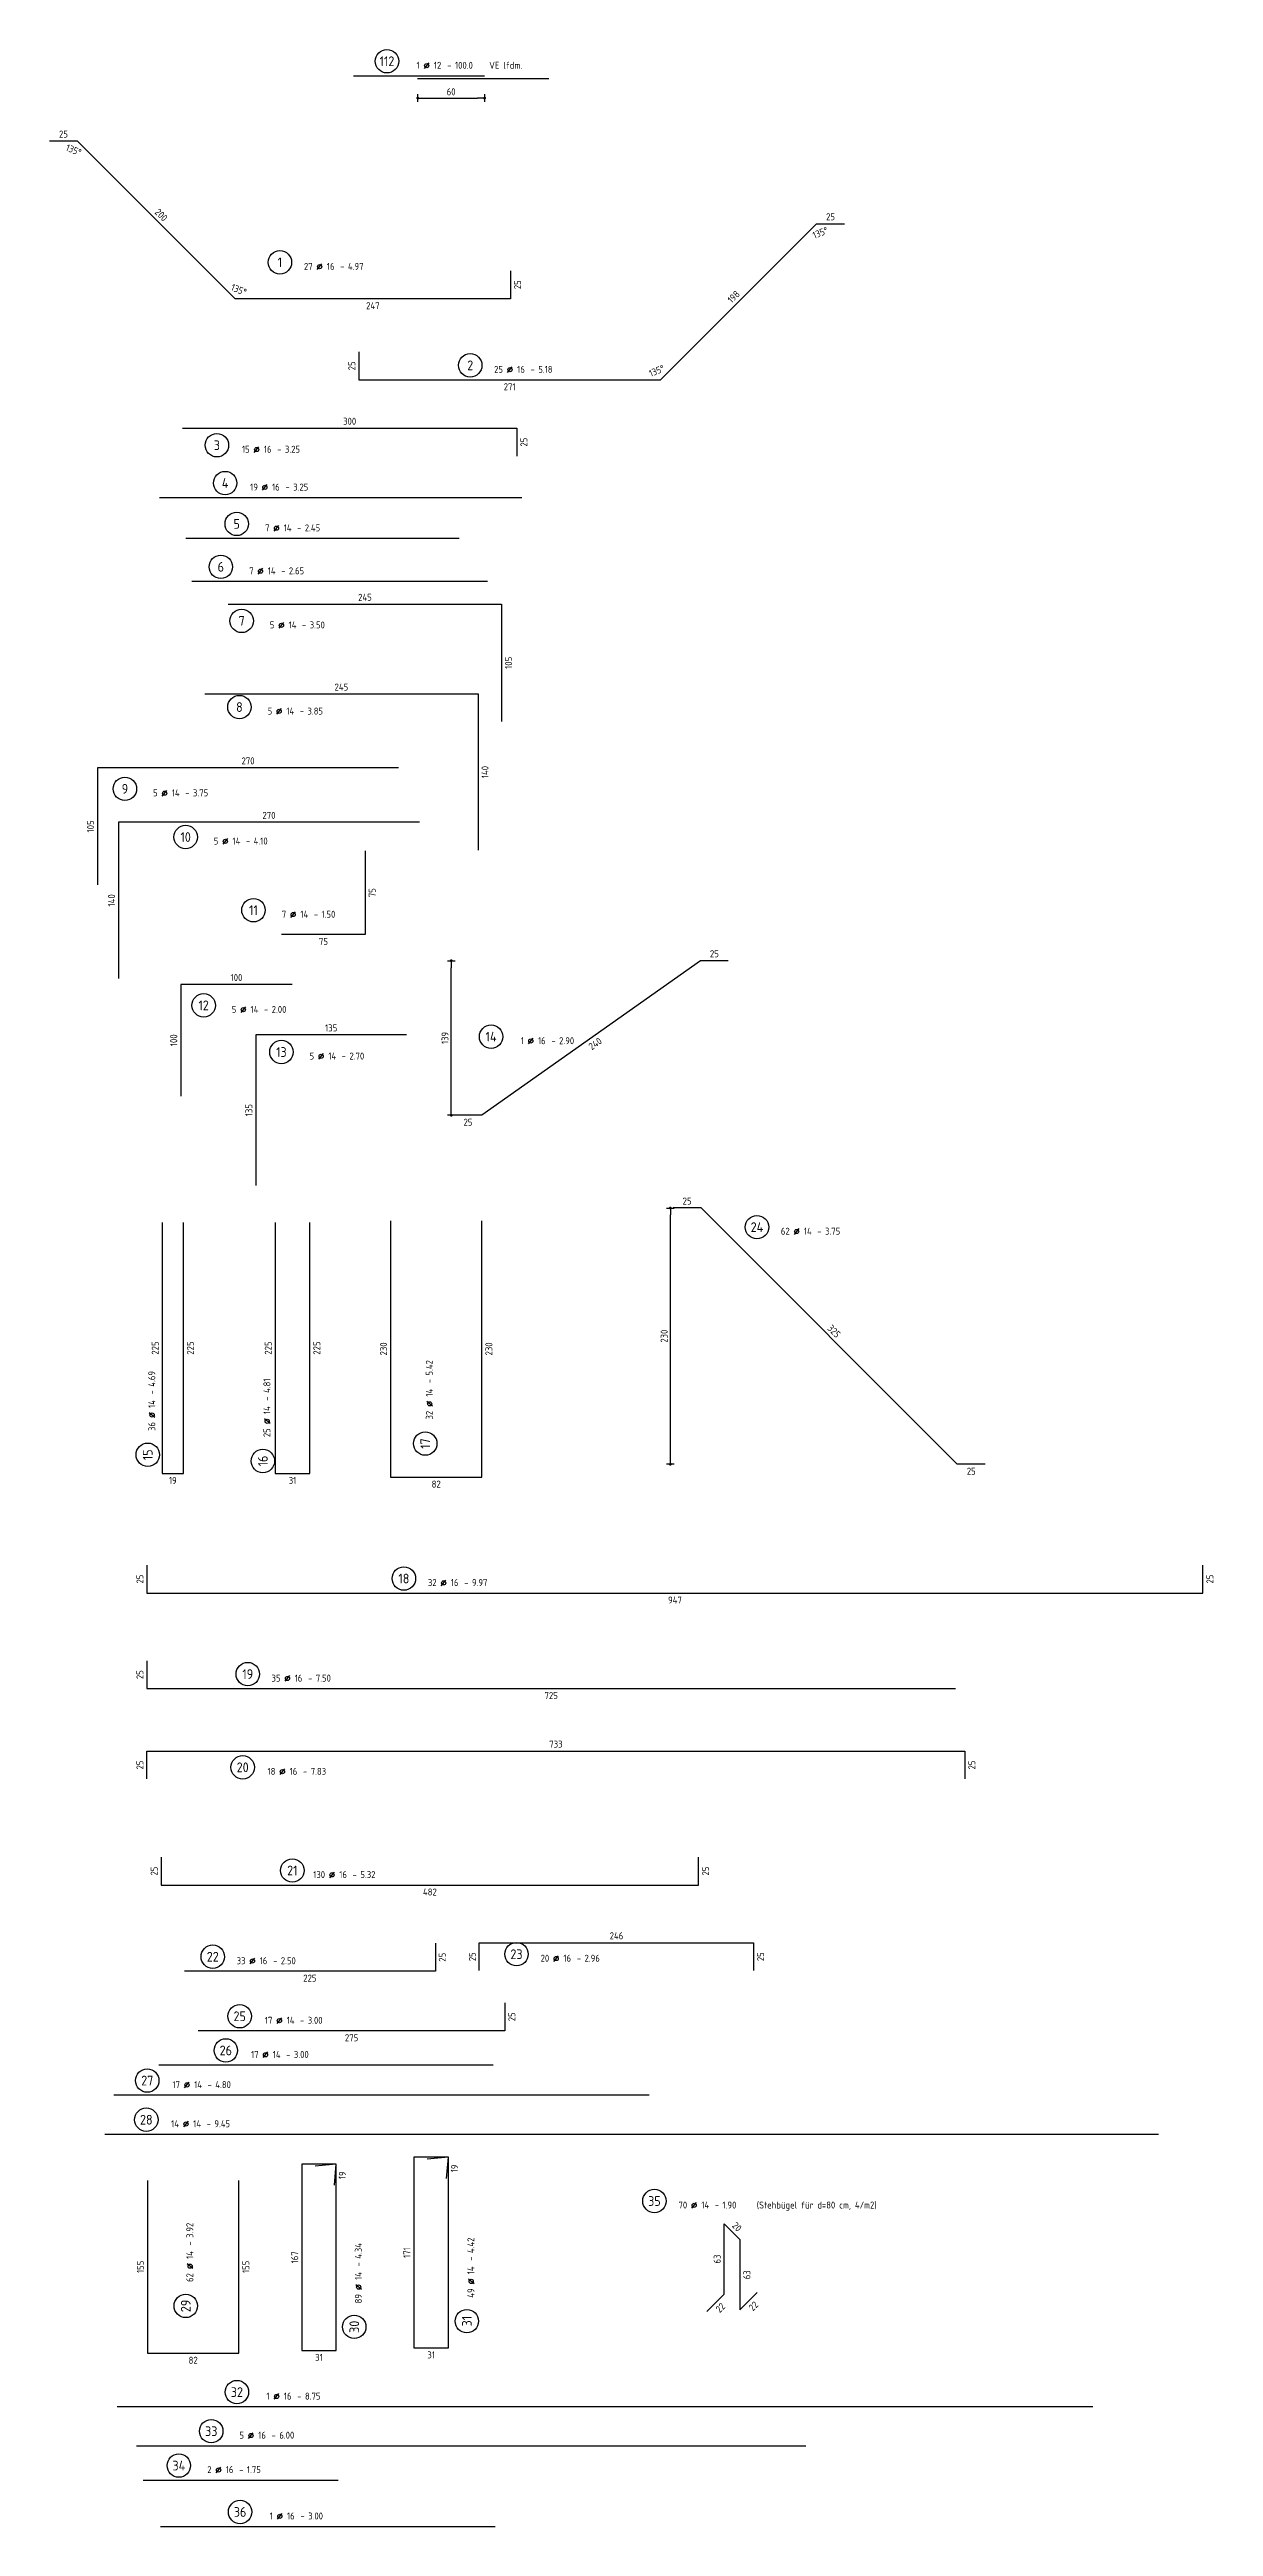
# Model space of a CAD drawing. Extents: x -13.2 to 53.1, y -36.8 to 21.9.
# Drawn here: x 39.73 to 50.17, y -0.35 to 21.86 of the extents above; entities that cross this region are included whole.
import ezdxf
from ezdxf.enums import TextEntityAlignment as Align

# ---------------------------------------------------------------- set-up
doc = ezdxf.new("R2010")
doc.units = 0
doc.header["$LTSCALE"] = 0.25
doc.linetypes.add('AUSGEZOGEN', pattern=[1000.01, 1000, 0.01])
doc.layers.add('MASSE', color=7, linetype='Continuous')
doc.layers.add('RND', color=7, linetype='Continuous')
doc.styles.add('txt', font='isocp.shx')
doc.dimstyles.new('DOT_I', dxfattribs={"dimscale": 0.25, "dimtxt": 0.25, "dimasz": 0.25, "dimexe": 0.1, "dimexo": 0.3, "dimgap": 0.1, "dimtad": 1, "dimdec": 3, "dimzin": 3, "dimtxsty": 'txt', "dimblk": 'DOT', "dimblk1": 'DOT', "dimblk2": 'DOT', "dimsah": 1, "dimcen": 0.1, "dimse1": 1, "dimse2": 1, "dimazin": 0, "dimtfac": 1, "dimtdec": 4, "dimtix": 1, "dimtmove": 2, "dimatfit": 3, "dimfxl": 0, "dimtvp": 1, "dimtolj": 1, "dimtzin": 0, "dimarcsym": 0})

# ---------------------------------------------------------------- blocks, each defined once
blk = doc.blocks.new('RND_AUSZ')
at = {"layer": 'RND', "color": 7, "linetype": 'Continuous'}
blk.add_line((1.341, 0.262), (1.509, 0.466), dxfattribs=at)
at = {"layer": 'RND', "color": 1, "linetype": 'Continuous'}
blk.add_circle((0, 0.52), 0.42, dxfattribs=at)
at = {"layer": 'RND', "color": 7, "linetype": 'Continuous'}
blk.add_circle((1.425, 0.364), 0.075, dxfattribs=at)
at = {"layer": 'RND', "color": 7, "linetype": 'Continuous', "style": 'txt'}
blk.add_text('-', height=0.25, dxfattribs=at).set_placement((2.163, 0.25))
for tag, p in [('WIEOFT', (-0.536, 0.25)), ('STK', (1.174, 0.25))]:
    blk.add_attdef(tag, text='', height=0.25, dxfattribs=at).set_placement(p, align=Align.RIGHT)
at = {"layer": 'RND', "color": 1, "linetype": 'Continuous', "style": 'txt'}
blk.add_attdef('POS', text='', height=0.35, dxfattribs=at).set_placement((0, 0.52), align=Align.MIDDLE)
at = {"layer": 'RND', "color": 7, "linetype": 'Continuous', "style": 'txt'}
for tag, p in [('DS', (1.683, 0.25)), ('LANG', (2.441, 0.25)), ('TEXT', (3.669, 0.25))]:
    blk.add_attdef(tag, p, '', height=0.25, dxfattribs=at)
blk = doc.blocks.new('*D17')
at = {"layer": 'Defpoints', "color": 0, "linetype": 'AUSGEZOGEN', "transparency": 16777216}
for p in [(40.687, 20.333), (41.394, 19.626), (41.429, 19.661), (42.629, 19.626)]:
    blk.add_point(p, dxfattribs=at)
at = {"layer": 'RND', "color": 0, "linetype": 'AUSGEZOGEN', "transparency": 16777216, "insert": (41.427, 19.706), "char_height": 0.0625, "attachment_point": 5, "rotation": 337.5, "style": 'txt'}
blk.add_mtext('\\A1;135°', dxfattribs=at)
blk = doc.blocks.new('DOT')
at = {"layer": 'MASSE', "color": 7, "linetype": 'Continuous'}
for p, q in [((0, 0), (-1, 0)), ((0, 0.54), (0, -0.54))]:
    blk.add_line(p, q, dxfattribs=at)
at = {"layer": 'MASSE', "color": 7, "linetype": 'Continuous', "const_width": 0.2}
blk.add_lwpolyline([(-0.1, 0, 1), (0.1, 0, 1)], format="xyb", close=True, dxfattribs=at)
blk = doc.blocks.new('*D18')
at = {"layer": 'Defpoints', "color": 0, "linetype": 'AUSGEZOGEN', "transparency": 16777216}
for p in [(39.855, 21.04), (39.944, 21.004), (39.98, 21.04), (40.687, 20.333)]:
    blk.add_point(p, dxfattribs=at)
at = {"layer": 'RND', "color": 0, "linetype": 'AUSGEZOGEN', "transparency": 16777216, "insert": (39.946, 20.959), "char_height": 0.0625, "attachment_point": 5, "rotation": 337.5, "style": 'txt'}
blk.add_mtext('\\A1;135°', dxfattribs=at)
blk = doc.blocks.new('*D19')
at = {"layer": 'Defpoints', "color": 0, "linetype": 'AUSGEZOGEN', "transparency": 16777216}
for p in [(45.908, 19.598), (43.856, 18.898), (45.208, 18.948), (45.208, 18.898)]:
    blk.add_point(p, dxfattribs=at)
at = {"layer": 'RND', "color": 0, "linetype": 'AUSGEZOGEN', "transparency": 16777216, "insert": (45.175, 18.979), "char_height": 0.0625, "attachment_point": 5, "rotation": 22.5, "style": 'txt'}
blk.add_mtext('\\A1;135°', dxfattribs=at)
blk = doc.blocks.new('*D20')
at = {"layer": 'Defpoints', "color": 0, "linetype": 'AUSGEZOGEN', "transparency": 16777216}
for p in [(46.608, 20.298), (46.608, 20.248), (46.733, 20.298), (45.908, 19.598)]:
    blk.add_point(p, dxfattribs=at)
at = {"layer": 'RND', "color": 0, "linetype": 'AUSGEZOGEN', "transparency": 16777216, "insert": (46.642, 20.217), "char_height": 0.0625, "attachment_point": 5, "rotation": 22.5, "style": 'txt'}
blk.add_mtext('\\A1;135°', dxfattribs=at)
blk = doc.blocks.new('*D21')
at = {"layer": 'Defpoints', "color": 0, "linetype": 'AUSGEZOGEN', "transparency": 16777216}
for p in [(43.332, 13.689), (43.332, 13.689), (43.332, 12.303)]:
    blk.add_point(p, dxfattribs=at)
at = {"layer": 'RND', "color": 0, "linetype": 'AUSGEZOGEN', "lineweight": -2, "transparency": 16777216}
blk.add_line((43.332, 12.366), (43.332, 13.626), dxfattribs=at)
at = {"layer": 'RND', "color": 0, "linetype": 'AUSGEZOGEN', "lineweight": -2, "transparency": 16777216, "xscale": 0.0625, "yscale": 0.0625, "zscale": 0.0625}
for p, rotation in [((43.332, 13.689), 90), ((43.332, 12.303), 270)]:
    blk.add_blockref('DOT', p, dxfattribs=dict(at, rotation=rotation))
at = {"layer": 'RND', "color": 0, "linetype": 'AUSGEZOGEN', "transparency": 16777216, "insert": (43.276, 12.996), "char_height": 0.0625, "attachment_point": 5, "rotation": 90, "style": 'txt'}
blk.add_mtext('\\A1;139', dxfattribs=at)
blk = doc.blocks.new('*D22')
at = {"layer": 'Defpoints', "color": 0, "linetype": 'AUSGEZOGEN', "transparency": 16777216}
for p in [(45.297, 11.471), (45.297, 11.471), (45.297, 9.173)]:
    blk.add_point(p, dxfattribs=at)
at = {"layer": 'RND', "color": 0, "linetype": 'AUSGEZOGEN', "lineweight": -2, "transparency": 16777216}
blk.add_line((45.297, 9.236), (45.297, 11.409), dxfattribs=at)
at = {"layer": 'RND', "color": 0, "linetype": 'AUSGEZOGEN', "lineweight": -2, "transparency": 16777216, "xscale": 0.0625, "yscale": 0.0625, "zscale": 0.0625}
for p, rotation in [((45.297, 11.471), 90), ((45.297, 9.173), 270)]:
    blk.add_blockref('DOT', p, dxfattribs=dict(at, rotation=rotation))
at = {"layer": 'RND', "color": 0, "linetype": 'AUSGEZOGEN', "transparency": 16777216, "insert": (45.241, 10.322), "char_height": 0.0625, "attachment_point": 5, "rotation": 90, "style": 'txt'}
blk.add_mtext('\\A1;230', dxfattribs=at)
blk = doc.blocks.new('*D23')
at = {"layer": 'Defpoints', "color": 0, "linetype": 'AUSGEZOGEN', "transparency": 16777216}
for p in [(43.031, 21.6), (43.631, 21.6), (43.631, 21.425)]:
    blk.add_point(p, dxfattribs=at)
at = {"layer": 'RND', "color": 0, "linetype": 'AUSGEZOGEN', "lineweight": -2, "transparency": 16777216}
blk.add_line((43.093, 21.425), (43.568, 21.425), dxfattribs=at)
at = {"layer": 'RND', "color": 0, "linetype": 'AUSGEZOGEN', "lineweight": -2, "transparency": 16777216, "xscale": 0.0625, "yscale": 0.0625, "zscale": 0.0625, "rotation": 180}
blk.add_blockref('DOT', (43.031, 21.425), dxfattribs=at)
at = {"layer": 'RND', "color": 0, "linetype": 'AUSGEZOGEN', "lineweight": -2, "transparency": 16777216, "xscale": 0.0625, "yscale": 0.0625, "zscale": 0.0625}
blk.add_blockref('DOT', (43.631, 21.425), dxfattribs=at)
at = {"layer": 'RND', "color": 0, "linetype": 'AUSGEZOGEN', "transparency": 16777216, "insert": (43.331, 21.481), "char_height": 0.0625, "attachment_point": 5, "style": 'txt'}
blk.add_mtext('\\A1;60', dxfattribs=at)

msp = doc.modelspace()

# ---------------------------------------------------------------- linework, layer by layer
at = {"layer": 'RND', "color": 1, "linetype": 'AUSGEZOGEN'}
for points in [[(42.4556, 21.6251), (43.6306, 21.6251)], [(43.0306, 21.6001), (44.2056, 21.6001)], [(43.8639, 19.8756), (43.8639, 19.6256), (41.3939, 19.6256), (39.9797, 21.0398), (39.7297, 21.0398)], [(42.5031, 19.1482), (42.5031, 18.8982), (45.2083, 18.8982), (46.6083, 20.2983), (46.8583, 20.2983)], [(40.921, 18.4642), (43.921, 18.4642), (43.921, 18.2142)], [(40.7151, 17.8425), (43.9651, 17.8425)], [(43.4022, 17.4763), (40.9522, 17.4763)], [(41.006, 17.0913), (43.656, 17.0913)], [(41.3328, 16.8853), (43.7836, 16.8853), (43.7836, 15.8353)], [(41.1212, 16.0808), (43.572, 16.0808), (43.572, 14.6808)], [(42.8597, 15.4181), (40.1597, 15.4181), (40.1597, 14.3681)], [(43.0476, 14.9299), (40.3476, 14.9299), (40.3476, 13.5299)], [(42.5611, 14.6739), (42.5611, 13.9239), (41.8111, 13.9239)], [(45.8167, 13.6888), (45.5667, 13.6888), (43.6071, 12.3032), (43.3571, 12.3032)], [(41.9059, 13.4756), (40.9059, 13.4756), (40.9059, 12.4756)], [(42.9301, 13.0234), (41.5801, 13.0234), (41.5801, 11.6734)], [(40.7402, 11.3402), (40.7402, 9.0902), (40.9302, 9.0902), (40.9302, 11.3402)], [(41.7537, 11.3402), (41.7537, 9.0902), (42.0637, 9.0902), (42.0637, 11.3402)], [(42.7869, 11.3576), (42.7869, 9.0576), (43.6069, 9.0576), (43.6069, 11.3576)], [(48.1202, 9.1733), (47.8702, 9.1733), (45.5721, 11.4714), (45.3221, 11.4714)], [(40.6031, 8.2683), (40.6031, 8.0183), (50.0731, 8.0183), (50.0731, 8.2683)], [(40.6031, 7.4113), (40.6031, 7.1613), (47.8531, 7.1613)], [(40.6031, 6.3513), (40.6031, 6.6013), (47.9381, 6.6013), (47.9381, 6.3513)], [(40.7305, 5.6499), (40.7305, 5.3999), (45.5505, 5.3999), (45.5505, 5.6499)], [(43.1893, 4.877), (43.1893, 4.627), (40.9393, 4.627)], [(43.5837, 4.6319), (43.5837, 4.8819), (46.0437, 4.8819), (46.0437, 4.6319)], [(43.8132, 4.3428), (43.8132, 4.0928), (41.0632, 4.0928)], [(40.7093, 3.7864), (43.7093, 3.7864)], [(45.1072, 3.5162), (40.3072, 3.5162)], [(40.2246, 3.1652), (49.6746, 3.1652)], [(42.2843, 2.7067), (42.3008, 2.896), (41.9908, 2.896), (41.9908, 1.226), (42.3008, 1.226), (42.3008, 2.896), (42.1115, 2.8795)], [(43.2902, 2.7688), (43.3067, 2.9581), (42.9967, 2.9581), (42.9967, 1.2481), (43.3067, 1.2481), (43.3067, 2.9581), (43.1174, 2.9415)], [(40.6075, 2.7504), (40.6075, 1.2004), (41.4275, 1.2004), (41.4275, 2.7504)], [(45.6235, 1.5756), (45.7791, 1.7311), (45.7791, 2.3611), (45.9205, 2.2197), (45.9205, 1.5897), (46.0761, 1.7453)], [(40.3356, 0.7225), (49.0856, 0.7225)], [(40.5104, 0.372), (46.5104, 0.372)], [(40.5687, 0.0634), (42.3187, 0.0634)], [(40.7246, -0.3525), (43.7246, -0.3525)]]:
    msp.add_lwpolyline(points, dxfattribs=at)

# ---------------------------------------------------------------- block references
at = {"layer": 'RND', "color": 7, "linetype": 'AUSGEZOGEN', "xscale": 0.25, "yscale": 0.25, "zscale": 0.25}
for p, values in [((42.7556, 21.6251), {'POS': '112', 'STK': '1', 'DS': '12', 'LANG': '100.0', 'TEXT': 'VE lfdm.'}), ((41.7954, 19.8217), {'POS': '1', 'STK': '27', 'DS': '16', 'LANG': '4.97'}), ((43.5021, 18.8982), {'POS': '2', 'STK': '25', 'DS': '16', 'LANG': '5.18'}), ((41.2304, 18.1818), {'POS': '3', 'STK': '15', 'DS': '16', 'LANG': '3.25'}), ((41.3044, 17.8425), {'POS': '4', 'STK': '19', 'DS': '16', 'LANG': '3.25'}), ((41.4081, 17.4763), {'POS': '5', 'STK': '7', 'DS': '14', 'LANG': '2.45'}), ((41.4324, 15.8337), {'POS': '8', 'STK': '5', 'DS': '14', 'LANG': '3.85'}), ((40.4056, 15.1001), {'POS': '9', 'STK': '5', 'DS': '14', 'LANG': '3.75'}), ((40.9501, 14.6681), {'POS': '10', 'STK': '5', 'DS': '14', 'LANG': '4.10'}), ((41.5583, 14.0118), {'POS': '11', 'STK': '7', 'DS': '14', 'LANG': '1.50'}), ((43.6892, 12.8776), {'POS': '14', 'STK': '1', 'DS': '16', 'LANG': '2.90'}), ((41.8088, 12.74), {'POS': '13', 'STK': '5', 'DS': '14', 'LANG': '2.70'}), ((46.0735, 11.1695), {'POS': '24', 'STK': '62', 'DS': '14', 'LANG': '3.75'}), ((41.5072, 7.1613), {'POS': '19', 'STK': '35', 'DS': '16', 'LANG': '7.50'}), ((41.4618, 6.3254), {'POS': '20', 'STK': '18', 'DS': '16', 'LANG': '7.83'}), ((41.1934, 4.627), {'POS': '22', 'STK': '33', 'DS': '16', 'LANG': '2.50'}), ((43.9171, 4.6495), {'POS': '23', 'STK': '20', 'DS': '16', 'LANG': '2.96'}), ((41.4349, 4.0928), {'POS': '25', 'STK': '17', 'DS': '14', 'LANG': '3.00'}), ((40.606, 3.5162), {'POS': '27', 'STK': '17', 'DS': '14', 'LANG': '4.80'}), ((45.1541, 2.4361), {'POS': '35', 'STK': '70', 'DS': '14', 'LANG': '1.90', 'TEXT': '(Stehbügel für d=80 cm, 4/m2)'}), ((41.4099, 0.7225), {'POS': '32', 'STK': '1', 'DS': '16', 'LANG': '8.75'})]:
    msp.add_blockref('RND_AUSZ', p, dxfattribs=at).add_auto_attribs(values)
at = {"layer": 'RND', "color": 102, "linetype": 'AUSGEZOGEN', "xscale": 0.25, "yscale": 0.25, "zscale": 0.25}
for p, values in [((41.2657, 17.0913), {'POS': '6', 'STK': '7', 'DS': '14', 'LANG': '2.65'}), ((41.4527, 16.6061), {'POS': '7', 'STK': '5', 'DS': '14', 'LANG': '3.50'}), ((41.1116, 13.1584), {'POS': '12', 'STK': '5', 'DS': '14', 'LANG': '2.00'}), ((41.3105, 3.7864), {'POS': '26', 'STK': '17', 'DS': '14', 'LANG': '3.00'}), ((40.5974, 3.1652), {'POS': '28', 'STK': '14', 'DS': '14', 'LANG': '9.45'}), ((41.1799, 0.372), {'POS': '33', 'STK': '5', 'DS': '16', 'LANG': '6.00'}), ((40.8893, 0.0634), {'POS': '34', 'STK': '2', 'DS': '16', 'LANG': '1.75'}), ((41.4385, -0.3525), {'POS': '36', 'STK': '1', 'DS': '16', 'LANG': '3.00'})]:
    msp.add_blockref('RND_AUSZ', p, dxfattribs=at).add_auto_attribs(values)
at = {"layer": 'RND', "color": 7, "linetype": 'AUSGEZOGEN', "xscale": 0.25, "yscale": 0.25, "zscale": 0.25, "rotation": 90}
for p, values in [((40.7402, 9.2584), {'POS': '15', 'STK': '36', 'DS': '14', 'LANG': '4.69'}), ((43.229, 9.3588), {'POS': '17', 'STK': '32', 'DS': '14', 'LANG': '5.42'}), ((41.7727, 9.2023), {'POS': '16', 'STK': '25', 'DS': '14', 'LANG': '4.81'}), ((43.602, 1.4887), {'POS': '31', 'STK': '49', 'DS': '14', 'LANG': '4.42'}), ((42.5925, 1.4379), {'POS': '30', 'STK': '89', 'DS': '14', 'LANG': '4.34'})]:
    msp.add_blockref('RND_AUSZ', p, dxfattribs=at).add_auto_attribs(values)
at = {"layer": 'RND', "color": 1, "linetype": 'AUSGEZOGEN', "xscale": 0.25, "yscale": 0.25, "zscale": 0.25}
msp.add_blockref('RND_AUSZ', (42.9072, 8.0183), dxfattribs=at).add_auto_attribs({'POS': '18', 'STK': '32', 'DS': '16', 'LANG': '9.97'})
at = {"layer": 'RND', "color": 191, "linetype": 'AUSGEZOGEN', "xscale": 0.25, "yscale": 0.25, "zscale": 0.25}
msp.add_blockref('RND_AUSZ', (41.9069, 5.3999), dxfattribs=at).add_auto_attribs({'POS': '21', 'STK': '130', 'DS': '16', 'LANG': '5.32'})
at = {"layer": 'RND', "color": 1, "linetype": 'AUSGEZOGEN', "xscale": 0.25, "yscale": 0.25, "zscale": 0.25, "rotation": 90}
msp.add_blockref('RND_AUSZ', (41.0812, 1.6252), dxfattribs=at).add_auto_attribs({'POS': '29', 'STK': '62', 'DS': '14', 'LANG': '3.92'})

# ---------------------------------------------------------------- texts
at = {"layer": 'RND', "color": 7, "linetype": 'AUSGEZOGEN', "style": 'txt'}
for s, p in [('25', (39.8547, 21.1023)), ('25', (46.7333, 20.3608)), ('247', (42.6289, 19.5631)), ('271', (43.8557, 18.8357)), ('300', (42.421, 18.5267)), ('245', (42.5582, 16.9478)), ('245', (42.3466, 16.1433)), ('270', (41.5097, 15.4806)), ('270', (41.6976, 14.9924)), ('75', (42.1861, 13.8614)), ('25', (45.6917, 13.7513)), ('100', (41.4059, 13.5381)), ('135', (42.2551, 13.0859)), ('25', (43.4821, 12.2407)), ('25', (45.4471, 11.5339)), ('25', (47.9952, 9.1108)), ('19', (40.8352, 9.0277)), ('31', (41.9087, 9.0277)), ('82', (43.1969, 8.9951)), ('947', (45.3381, 7.9558)), ('725', (44.2281, 7.0988)), ('482', (43.1405, 5.3374)), ('246', (44.8137, 4.9444)), ('225', (42.0643, 4.5645)), ('275', (42.4382, 4.0303)), ('82', (41.0175, 1.1379)), ('31', (42.1458, 1.1635)), ('31', (43.1517, 1.1856))]:
    msp.add_text(s, height=0.063, dxfattribs=at).set_placement(p, align=Align.MIDDLE)
for s, height, rotation, p in [('200', 0.063, 315, (40.731, 20.3769)), ('25', 0.063, 90, (43.9264, 19.7506)), ('198', 0.063, 45, (45.8641, 19.6424)), ('25', 0.063, 90, (42.4406, 19.0232)), ('25', 0.063, 90, (43.9835, 18.3392)), ('105', 0.063, 90, (43.8461, 16.3603)), ('140', 0.063, 90, (43.6345, 15.3808)), ('105', 0.063, 90, (40.0972, 14.8931)), ('140', 0.063, 90, (40.2851, 14.2299)), ('75', 0.063, 90, (42.6236, 14.2989)), ('100', 0.063, 90, (40.8434, 12.9756)), ('240', 0.063, 35.26439, (44.623, 12.9449)), ('135', 0.063, 90, (41.5176, 12.3484)), ('225', 0.063, 90, (40.6777, 10.2152)), ('225', 0.063, 90, (40.9927, 10.2152)), ('225', 0.063, 90, (41.6912, 10.2152)), ('225', 0.063, 90, (42.1262, 10.2152)), ('230', 0.063, 90, (42.7244, 10.2076)), ('230', 0.063, 90, (43.6694, 10.2076)), ('325', 0.063, 315, (46.7653, 10.3665)), ('25', 0.063, 90, (40.5406, 8.1433)), ('25', 0.063, 90, (50.1356, 8.1433)), ('25', 0.063, 90, (40.5406, 7.2863)), ('733', 0.063, 360, (44.2706, 6.6638)), ('25', 0.063, 90, (40.5406, 6.4763)), ('25', 0.063, 90, (48.0006, 6.4763)), ('25', 0.063, 90, (40.668, 5.5249)), ('25', 0.063, 90, (45.613, 5.5249)), ('25', 0.063, 90, (43.2518, 4.752)), ('25', 0.063, 90, (43.5212, 4.7569)), ('25', 0.063, 90, (46.1062, 4.7569)), ('25', 0.063, 90, (43.8757, 4.2178)), ('19', 0.063, 84.99986, (43.3607, 2.858)), ('19', 0.063, 84.99986, (42.3548, 2.7959)), ('20', 0.0625, 315, (45.894, 2.3346)), ('155', 0.063, 90, (40.545, 1.9754)), ('155', 0.063, 90, (41.49, 1.9754)), ('167', 0.063, 90, (41.9283, 2.061)), ('171', 0.063, 90, (42.9342, 2.1031)), ('63', 0.0625, 90, (45.7166, 2.0461)), ('63', 0.0625, 90, (45.983, 1.9047)), ('22', 0.0625, 45, (45.7455, 1.6092)), ('22', 0.0625, 45, (46.0425, 1.6233))]:
    msp.add_text(s, height=height, rotation=rotation, dxfattribs=at).set_placement(p, align=Align.MIDDLE)

# ---------------------------------------------------------------- dimensions: what is measured, and where the dimension line sits
at = {"layer": 'RND', "color": 7, "linetype": 'AUSGEZOGEN'}
dim = msp.add_linear_dim(base=(43.6306, 21.4251), p1=(43.0306, 21.6001), p2=(43.6306, 21.6001), dimstyle='DOT_I', override={"dimdec": 0, "dimlfac": 100}, dxfattribs=at)
dim.commit()
dim.dimension.update_dxf_attribs({"geometry": '*D23', "text_midpoint": (43.3306, 21.4814)})
for base, center, p1, p2, picture, middle in [((39.9443, 21.0044), (39.9797, 21.0398), (39.8547, 21.0398), (40.6868, 20.3327), '*D18', (39.9462, 20.9589)), ((41.4292, 19.6609), (41.3939, 19.6256), (40.6868, 20.3327), (42.6289, 19.6256), '*D17', (41.4274, 19.7064)), ((46.6083, 20.2483), (46.6083, 20.2983), (46.7333, 20.2983), (45.9083, 19.5983), '*D20', (46.6418, 20.2175)), ((45.2083, 18.9482), (45.2083, 18.8982), (45.9083, 19.5983), (43.8557, 18.8982), '*D19', (45.1748, 18.9791))]:
    dim = msp.add_angular_dim_3p(base=base, center=center, p1=p1, p2=p2, dimstyle='DOT_I', override={"dimdec": 2, "dimrnd": 0.0005, "dimadec": 0}, dxfattribs=at)
    dim.commit()
    dim.dimension.update_dxf_attribs({"geometry": picture, "text_midpoint": middle, "dimtype": 165})
for base, p1, p2, picture, middle in [((43.3321, 13.6888), (43.3321, 12.3032), (43.3321, 13.6888), '*D21', (43.2758, 12.996)), ((45.2971, 11.4714), (45.2971, 9.1733), (45.2971, 11.4714), '*D22', (45.2408, 10.3223))]:
    dim = msp.add_linear_dim(base=base, p1=p1, p2=p2, angle=90, dimstyle='DOT_I', override={"dimdec": 0, "dimlfac": 100}, dxfattribs=at)
    dim.commit()
    dim.dimension.update_dxf_attribs({"geometry": picture, "text_midpoint": middle})

doc.saveas('drawing.dxf')
